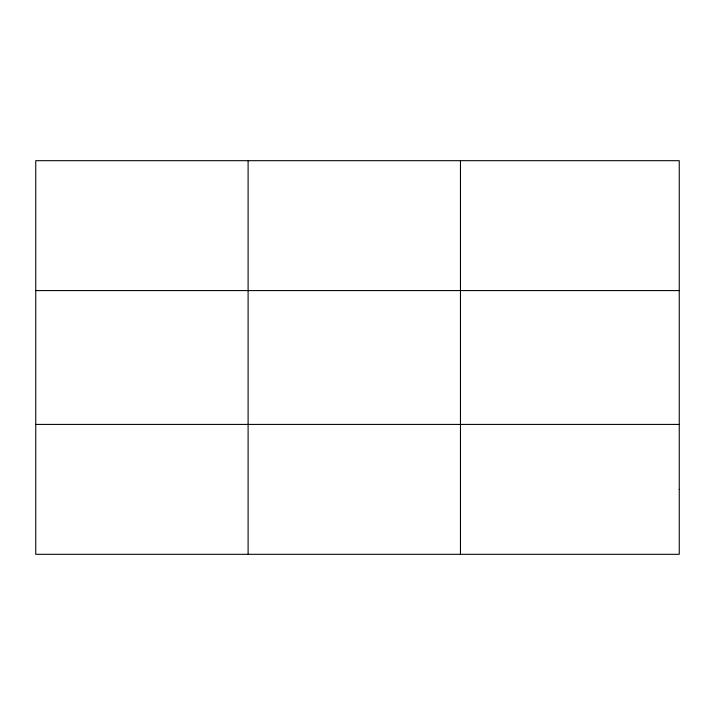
<?xml version="1.0" encoding="UTF-8"?>
<svg xmlns="http://www.w3.org/2000/svg" width="715" height="715" viewBox="0 0 715 715"><rect width="100%" height="100%" fill="white"/><g stroke="black" fill="none" stroke-linecap="round" stroke-linejoin="round"><path stroke-width="1.07" d="M248.105 160.687L248.105 554.313M460.46 160.687L460.46 554.313M35.75 290.585L679.25 290.585M35.75 424.415L679.25 424.415M679.25 489.364L679.25 554.313L35.75 554.313L35.75 160.687L679.25 160.687L679.25 489.364"/></g></svg>
